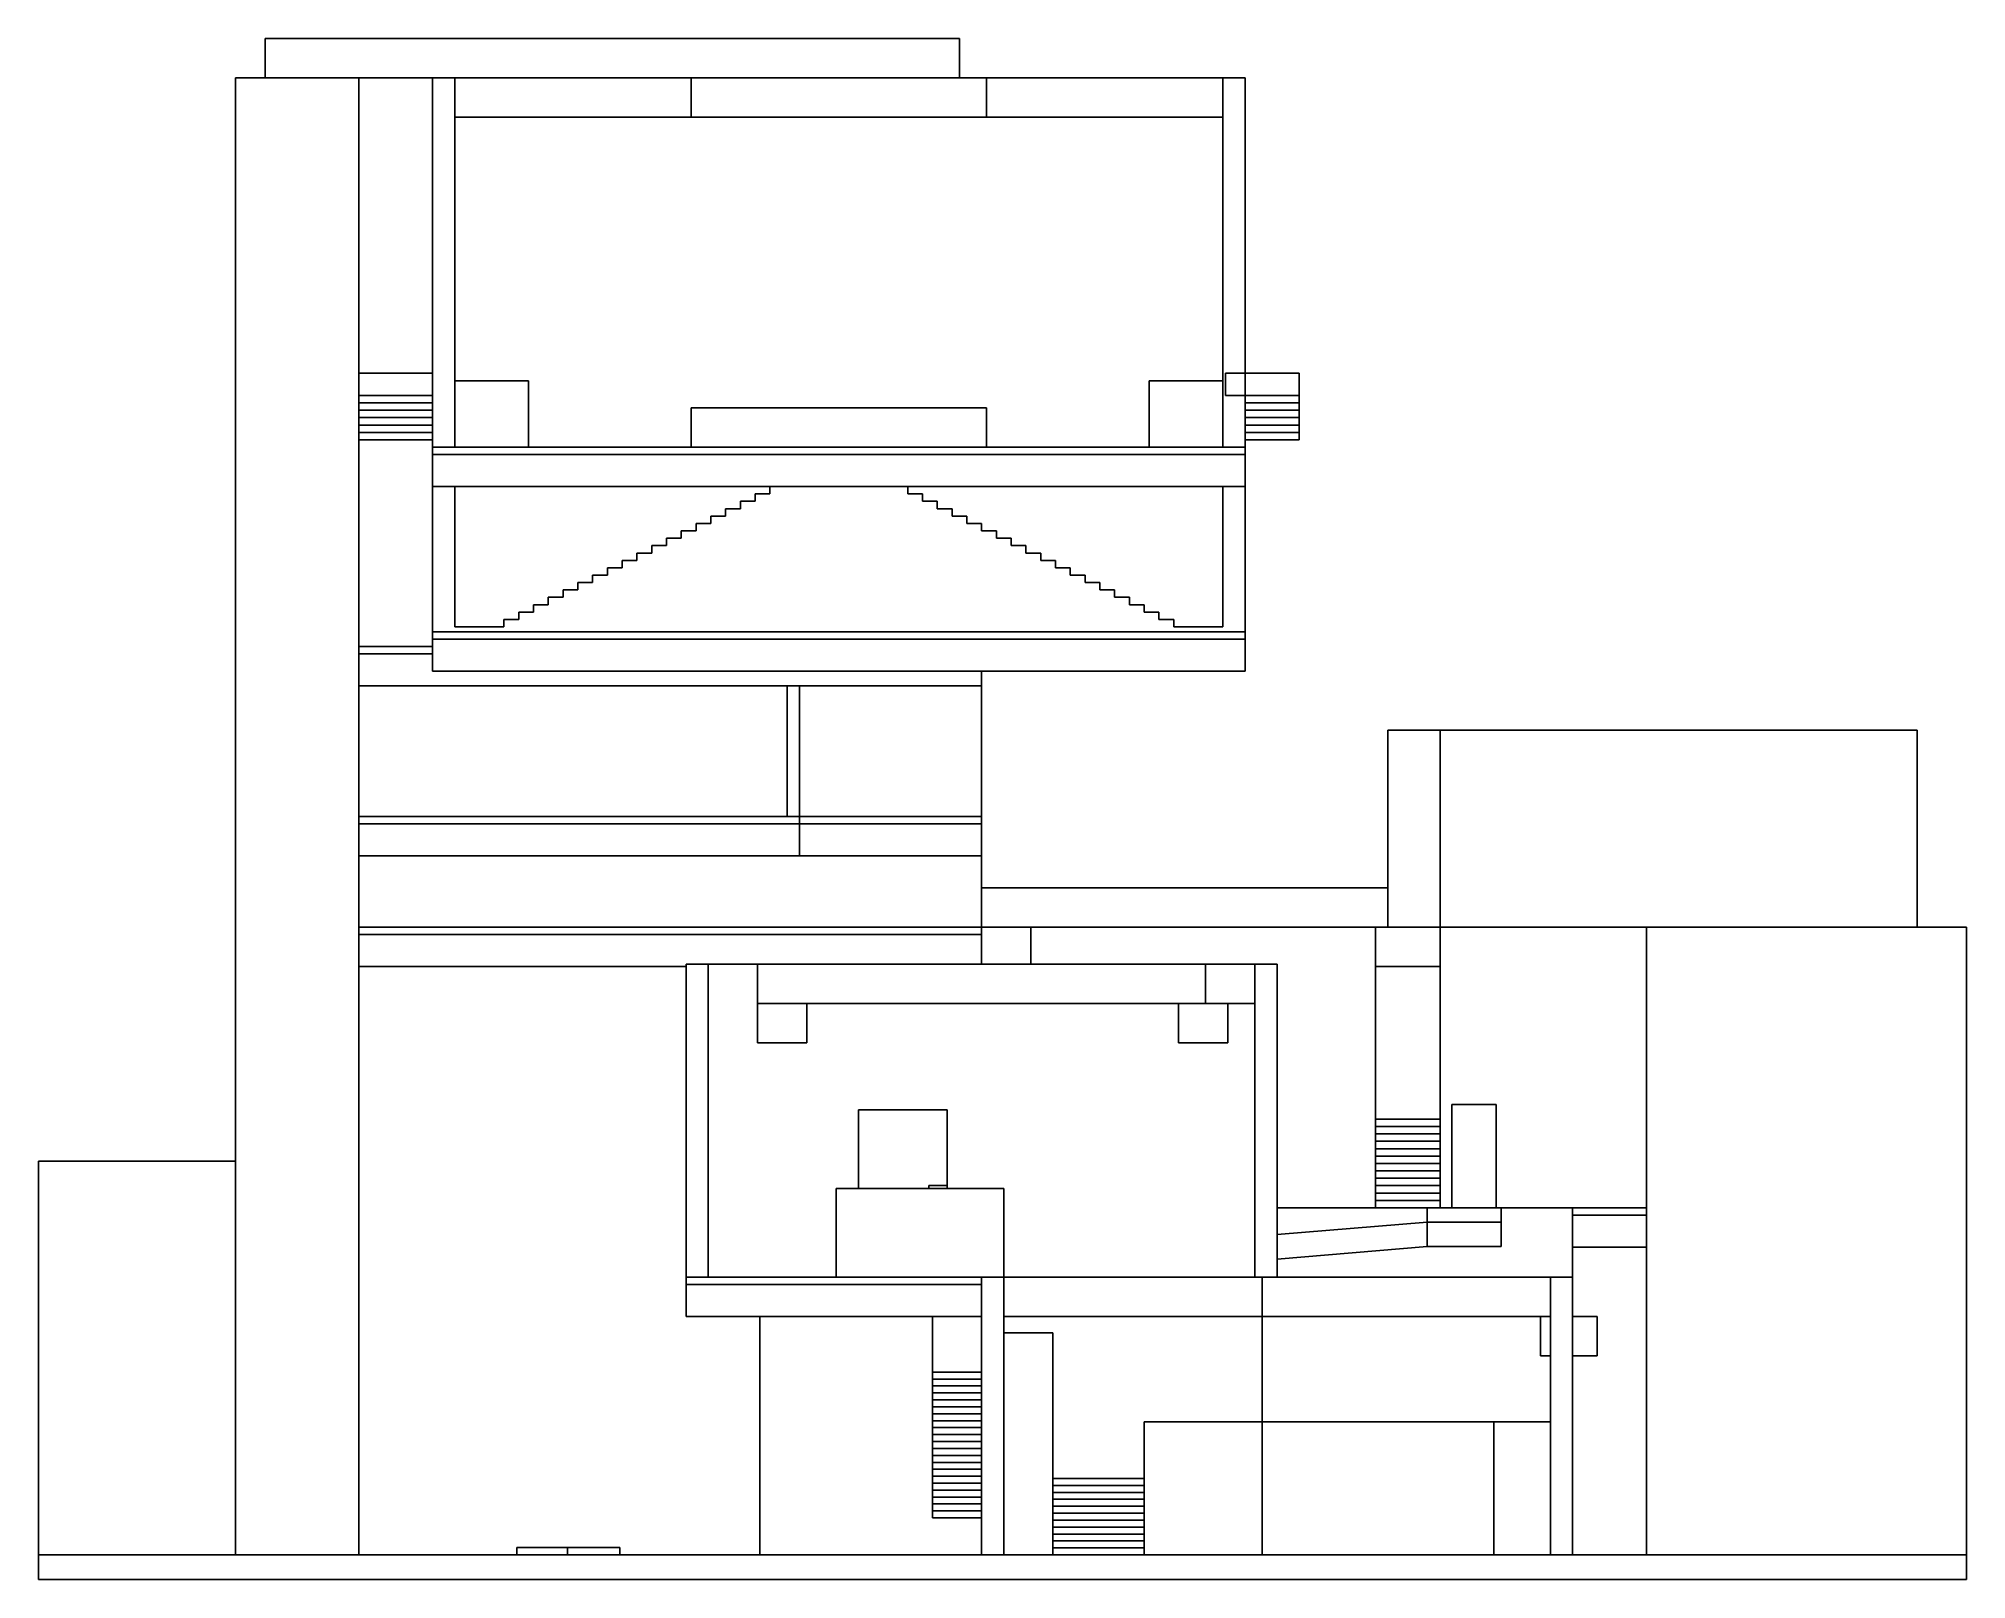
# Model space of a CAD drawing. Extents: x -14412 to 24738, y -15417 to 15883.
import ezdxf

# ---------------------------------------------------------------- set-up
doc = ezdxf.new("R2010")
doc.units = 0
doc.layers.get('0').update_dxf_attribs({"linetype": 'CONTINUOUS'})
doc.layers.add('SECTIONCUTEDGES', color=7, linetype='CONTINUOUS')

msp = doc.modelspace()

# ---------------------------------------------------------------- linework, layer by layer
for p, q in [((-9812, 15883), (4288, 15883)), ((-9812, 15883), (-9812, 15083)), ((4288, 15883), (4288, 15083)), ((-7911, 15083), (-6411, 15083)), ((-1161, 15083), (4288, 15083)), ((4288, 15083), (4839, 15083)), ((-1161, 14283), (4839, 14283)), ((11189, 8633), (11189, 8483)), ((-6411, 8483), (-7911, 8483)), ((-6411, 8333), (-7911, 8333)), ((11189, 8483), (10089, 8483)), ((11189, 8333), (10089, 8333)), ((11189, 8483), (11189, 8333)), ((11189, 8333), (11189, 8183)), ((-6411, 8183), (-7911, 8183)), ((-6411, 8033), (-7911, 8033)), ((-6411, 7883), (-7911, 7883)), ((11189, 8183), (10089, 8183)), ((11189, 8033), (10089, 8033)), ((11189, 7883), (10089, 7883)), ((11189, 8183), (11189, 8033)), ((11189, 8033), (11189, 7883)), ((11189, 7883), (11189, 7733)), ((-6411, 7733), (-7911, 7733)), ((11189, 7733), (10089, 7733)), ((-6411, 6783), (-6411, 3833)), ((-5961, 6783), (-5961, 3933)), ((439, 6633), (439, 6783)), ((3239, 6783), (3239, 6633)), ((9639, 6783), (9639, 3933)), ((10089, 6783), (10089, 3833)), ((-461, 6183), (-461, 6333)), ((-461, 6333), (-161, 6333)), ((-161, 6333), (-161, 6483)), ((-161, 6483), (139, 6483)), ((139, 6483), (139, 6633)), ((139, 6633), (439, 6633)), ((3239, 6633), (3539, 6633)), ((3539, 6633), (3539, 6483)), ((3539, 6483), (3839, 6483)), ((3839, 6483), (3839, 6333)), ((3839, 6333), (4139, 6333)), ((4139, 6333), (4139, 6183)), ((-1361, 5733), (-1361, 5883)), ((-1361, 5883), (-1061, 5883)), ((-1061, 5883), (-1061, 6033)), ((-1061, 6033), (-761, 6033)), ((-761, 6033), (-761, 6183)), ((-761, 6183), (-461, 6183)), ((4139, 6183), (4439, 6183)), ((4439, 6183), (4439, 6033)), ((4439, 6033), (4739, 6033)), ((4739, 6033), (4739, 5883)), ((4739, 5883), (5039, 5883)), ((5039, 5883), (5039, 5733)), ((-1961, 5433), (-1961, 5583)), ((-1961, 5583), (-1661, 5583)), ((-1661, 5583), (-1661, 5733)), ((-1661, 5733), (-1361, 5733)), ((5039, 5733), (5339, 5733)), ((5339, 5733), (5339, 5583)), ((5339, 5583), (5639, 5583)), ((5639, 5583), (5639, 5433)), ((-2861, 4983), (-2861, 5133)), ((-2861, 5133), (-2561, 5133)), ((-2561, 5133), (-2561, 5283)), ((-2561, 5283), (-2261, 5283)), ((-2261, 5283), (-2261, 5433)), ((-2261, 5433), (-1961, 5433)), ((5639, 5433), (5939, 5433)), ((5939, 5433), (5939, 5283)), ((5939, 5283), (6239, 5283)), ((6239, 5283), (6239, 5133)), ((6239, 5133), (6539, 5133)), ((6539, 5133), (6539, 4983)), ((-3461, 4683), (-3461, 4833)), ((-3461, 4833), (-3161, 4833)), ((-3161, 4833), (-3161, 4983)), ((-3161, 4983), (-2861, 4983)), ((6539, 4983), (6839, 4983)), ((6839, 4983), (6839, 4833)), ((6839, 4833), (7139, 4833)), ((7139, 4833), (7139, 4683)), ((-4361, 4233), (-4361, 4383)), ((-4361, 4383), (-4061, 4383)), ((-4061, 4383), (-4061, 4533)), ((-4061, 4533), (-3761, 4533)), ((-3761, 4533), (-3761, 4683)), ((-3761, 4683), (-3461, 4683)), ((7139, 4683), (7439, 4683)), ((7439, 4683), (7439, 4533)), ((7439, 4533), (7739, 4533)), ((7739, 4533), (7739, 4383)), ((7739, 4383), (8039, 4383)), ((8039, 4383), (8039, 4233)), ((-5961, 3933), (-4961, 3933)), ((-4961, 3933), (-4961, 4083)), ((-4961, 4083), (-4661, 4083)), ((-4661, 4083), (-4661, 4233)), ((-4661, 4233), (-4361, 4233)), ((8039, 4233), (8339, 4233)), ((8339, 4233), (8339, 4083)), ((8339, 4083), (8639, 4083)), ((8639, 4083), (8639, 3933)), ((8639, 3933), (9639, 3933)), ((-6411, 3533), (-7911, 3533)), ((10089, 3833), (-6411, 3833)), ((-6411, 3833), (-6411, 3683)), ((10089, 3683), (-6411, 3683)), ((-6411, 3683), (-6411, 3533)), ((-6411, 3533), (-6411, 3383)), ((10089, 3833), (10089, 3683)), ((10089, 3683), (10089, 3033)), ((-6411, 3383), (-7911, 3383)), ((-6411, 3383), (-6411, 3033)), ((4738, 3033), (-6411, 3033)), ((4738, 3033), (4738, 2733)), ((10089, 3033), (4738, 3033)), ((-7911, 2733), (788, 2733)), ((788, 83), (788, 2733)), ((788, 2733), (1038, 2733)), ((1038, 83), (1038, 2733)), ((1038, 2733), (4738, 2733)), ((4738, 2733), (4738, 83)), ((12988, 1833), (14050, 1833)), ((12988, -1367), (12988, 1833)), ((14050, -2167), (14050, 1833)), ((14050, 1833), (23738, 1833)), ((23738, -2167), (23738, 1833)), ((788, 83), (-7911, 83)), ((788, 83), (1038, 83)), ((1038, 83), (4738, 83)), ((1038, 83), (1038, -67)), ((4738, 83), (4738, -67)), ((1038, -67), (-7911, -67)), ((1038, -67), (1038, -717)), ((4738, -67), (1038, -67)), ((4738, -67), (4738, -717)), ((1038, -717), (-7911, -717)), ((4738, -717), (1038, -717)), ((4738, -717), (4738, -1367)), ((4738, -1367), (12988, -1367)), ((4738, -1367), (4738, -2167)), ((12988, -1367), (12988, -2167)), ((4738, -2167), (-7911, -2167)), ((4738, -2317), (-7911, -2317)), ((5738, -2167), (4738, -2167)), ((4738, -2167), (4738, -2317)), ((4738, -2917), (4738, -2317)), ((5738, -2167), (12738, -2167)), ((5738, -2917), (5738, -2167)), ((12738, -2167), (12988, -2167)), ((12738, -2967), (12738, -2167)), ((14050, -2167), (12988, -2167)), ((14050, -2167), (14050, -2967)), ((14050, -2167), (18238, -2167)), ((18238, -2167), (23738, -2167)), ((18238, -2167), (18238, -7867)), ((23738, -2167), (24738, -2167)), ((24738, -14917), (24738, -2167)), ((-7911, -2967), (-1262, -2967)), ((188, -2917), (-812, -2917)), ((9288, -2917), (10288, -2917)), ((12738, -6067), (12738, -2967)), ((12738, -2967), (14050, -2967)), ((14050, -2967), (14050, -6067)), ((9738, -3717), (10288, -3717)), ((14288, -7867), (14288, -5767)), ((14288, -5767), (15188, -5767)), ((15188, -5767), (15188, -7867)), ((2238, -7477), (2238, -5877)), ((2238, -5877), (4038, -5877)), ((4038, -5877), (4038, -7417)), ((14050, -6067), (12738, -6067)), ((12738, -6217), (12738, -6067)), ((14050, -6217), (12738, -6217)), ((12738, -6367), (12738, -6217)), ((14050, -6067), (14050, -6217)), ((14050, -6217), (14050, -6367)), ((12738, -6367), (14050, -6367)), ((12738, -6517), (12738, -6367)), ((14050, -6517), (12738, -6517)), ((12738, -6667), (12738, -6517)), ((14050, -6517), (14050, -6367)), ((14050, -6667), (14050, -6517)), ((14050, -6667), (12738, -6667)), ((12738, -6817), (12738, -6667)), ((12738, -6817), (14050, -6817)), ((12738, -6967), (12738, -6817)), ((12738, -6967), (14050, -6967)), ((12738, -7117), (12738, -6967)), ((14050, -6817), (14050, -6667)), ((14050, -6967), (14050, -6817)), ((14050, -7117), (14050, -6967)), ((3668, -7477), (3668, -7417)), ((3668, -7417), (4038, -7417)), ((4038, -7417), (4038, -7477)), ((12738, -7267), (12738, -7117)), ((12738, -7117), (14050, -7117)), ((12738, -7417), (12738, -7267)), ((12738, -7267), (14050, -7267)), ((12738, -7567), (12738, -7417)), ((12738, -7417), (14050, -7417)), ((14050, -7267), (14050, -7117)), ((14050, -7417), (14050, -7267)), ((14050, -7567), (14050, -7417)), ((1788, -9277), (1788, -7477)), ((1788, -7477), (2238, -7477)), ((2238, -7477), (3668, -7477)), ((3668, -7477), (4038, -7477)), ((4038, -7477), (5188, -7477)), ((5188, -9277), (5188, -7477)), ((12738, -7717), (12738, -7567)), ((14050, -7567), (12738, -7567)), ((12738, -7717), (14050, -7717)), ((12738, -7867), (12738, -7717)), ((14050, -7717), (14050, -7567)), ((14050, -7867), (14050, -7717)), ((10738, -7867), (12738, -7867)), ((10738, -8413), (13788, -8157)), ((13788, -7867), (12738, -7867)), ((13788, -8157), (13788, -7867)), ((13788, -7867), (14050, -7867)), ((13788, -8157), (15288, -8157)), ((13788, -8657), (13788, -8157)), ((14050, -7867), (14288, -7867)), ((14288, -7867), (15188, -7867)), ((15188, -7867), (15288, -7867)), ((15288, -8157), (15288, -7867)), ((15288, -7867), (16738, -7867)), ((15288, -8657), (15288, -8157)), ((16738, -7867), (18238, -7867)), ((16738, -7867), (16738, -8017)), ((16738, -8017), (18238, -8017)), ((16738, -8017), (16738, -8667)), ((18238, -7867), (18238, -8017)), ((18238, -8017), (18238, -8667)), ((10738, -8913), (13788, -8657)), ((15288, -8657), (13788, -8657)), ((16738, -8667), (18238, -8667)), ((16738, -8667), (16738, -9277)), ((18238, -8667), (18238, -14917)), ((10288, -9277), (5188, -9277)), ((238, -14917), (238, -10077)), ((10438, -10077), (5188, -10077)), ((10438, -10077), (10438, -12217)), ((16088, -10077), (16088, -10877)), ((17238, -10077), (16738, -10077)), ((17238, -10077), (17238, -10877)), ((16088, -10877), (16288, -10877)), ((16738, -10877), (17238, -10877)), ((3738, -11346), (3738, -11205)), ((3738, -11487), (3738, -11346)), ((4738, -11346), (3738, -11346)), ((4738, -11487), (3738, -11487)), ((3738, -11628), (3738, -11487)), ((3738, -11769), (3738, -11628)), ((4738, -11628), (3738, -11628)), ((3738, -11910), (3738, -11769)), ((4738, -11769), (3738, -11769)), ((3738, -12051), (3738, -11910)), ((4738, -11910), (3738, -11910)), ((3738, -12192), (3738, -12051)), ((4738, -12051), (3738, -12051)), ((3738, -12333), (3738, -12192)), ((4738, -12192), (3738, -12192)), ((3738, -12474), (3738, -12333)), ((4738, -12333), (3738, -12333)), ((3738, -12615), (3738, -12474)), ((4738, -12474), (3738, -12474)), ((10438, -12217), (8038, -12217)), ((8038, -13366), (8038, -12217)), ((10438, -12217), (15138, -12217)), ((10438, -14917), (10438, -12217)), ((15138, -12217), (16288, -12217)), ((15138, -12217), (15138, -14917)), ((3738, -12756), (3738, -12615)), ((4738, -12615), (3738, -12615)), ((3738, -12897), (3738, -12756)), ((4738, -12756), (3738, -12756)), ((3738, -13038), (3738, -12897)), ((4738, -12897), (3738, -12897)), ((3738, -13179), (3738, -13038)), ((4738, -13038), (3738, -13038)), ((3738, -13320), (3738, -13179)), ((4738, -13179), (3738, -13179)), ((3738, -13461), (3738, -13320)), ((4738, -13320), (3738, -13320)), ((3738, -13602), (3738, -13461)), ((4738, -13461), (3738, -13461)), ((3738, -13743), (3738, -13602)), ((4738, -13602), (3738, -13602)), ((6188, -13366), (8038, -13366)), ((6188, -13507), (8038, -13507)), ((6188, -13648), (8038, -13648)), ((8038, -13507), (8038, -13366)), ((8038, -13648), (8038, -13507)), ((8038, -13789), (8038, -13648)), ((3738, -13884), (3738, -13743)), ((4738, -13743), (3738, -13743)), ((3738, -14025), (3738, -13884)), ((4738, -13884), (3738, -13884)), ((3738, -14025), (3738, -14166)), ((4738, -14025), (3738, -14025)), ((8038, -13789), (6188, -13789)), ((6188, -13930), (8038, -13930)), ((6188, -14071), (8038, -14071)), ((8038, -13930), (8038, -13789)), ((8038, -14071), (8038, -13930)), ((8038, -14212), (8038, -14071)), ((3738, -14166), (4738, -14166)), ((6188, -14212), (8038, -14212)), ((6188, -14353), (8038, -14353)), ((8038, -14353), (8038, -14212)), ((8038, -14494), (8038, -14353)), ((-4698, -14917), (-4698, -14771)), ((-3672, -14771), (-4698, -14771)), ((-3672, -14917), (-3672, -14771)), ((-3672, -14771), (-2606, -14771)), ((-2606, -14917), (-2606, -14771)), ((6188, -14494), (8038, -14494)), ((6188, -14635), (8038, -14635)), ((6188, -14776), (8038, -14776)), ((8038, -14635), (8038, -14494)), ((8038, -14776), (8038, -14635)), ((8038, -14917), (8038, -14776))]:
    msp.add_line(p, q)
at = {"layer": 'SECTIONCUTEDGES'}
for p, q in [((-10412, 15083), (-10412, -6917)), ((-10412, 15083), (-9812, 15083)), ((-7911, 15083), (-9812, 15083)), ((-7911, 9083), (-7911, 15083)), ((-6411, 15083), (-6411, 9083)), ((-5961, 15083), (-6411, 15083)), ((-5961, 15083), (-5961, 14283)), ((-1161, 15083), (-5961, 15083)), ((-1161, 14283), (-1161, 15083)), ((4839, 15083), (4839, 14283)), ((9639, 15083), (4839, 15083)), ((10089, 15083), (9639, 15083)), ((9639, 14283), (9639, 15083)), ((10089, 9083), (10089, 15083)), ((-5961, 14283), (-1161, 14283)), ((-5961, 8933), (-5961, 14283)), ((4839, 14283), (9639, 14283)), ((9639, 14283), (9639, 8933)), ((-6411, 9083), (-7911, 9083)), ((-7911, 9083), (-7911, 8633)), ((-6411, 8633), (-6411, 9083)), ((9689, 9083), (9689, 8633)), ((10089, 9083), (9689, 9083)), ((11189, 9083), (10089, 9083)), ((10089, 8633), (10089, 9083)), ((11189, 8633), (11189, 9083)), ((-7911, 8483), (-7911, 8633)), ((-7911, 8633), (-6411, 8633)), ((-6411, 8633), (-6411, 8483)), ((-4461, 8933), (-5961, 8933)), ((-5961, 8933), (-5961, 7583)), ((-4461, 8933), (-4461, 7583)), ((9639, 8933), (8139, 8933)), ((8139, 8933), (8139, 7583)), ((9639, 7583), (9639, 8933)), ((9689, 8633), (10089, 8633)), ((10089, 8633), (11189, 8633)), ((10089, 8483), (10089, 8633)), ((-7911, 8333), (-7911, 8483)), ((-7911, 8183), (-7911, 8333)), ((-6411, 8483), (-6411, 8333)), ((-6411, 8333), (-6411, 8183)), ((-1161, 8383), (-1161, 7583)), ((4839, 8383), (-1161, 8383)), ((4839, 7583), (4839, 8383)), ((10089, 8333), (10089, 8483)), ((10089, 8183), (10089, 8333)), ((-7911, 8033), (-7911, 8183)), ((-7911, 7883), (-7911, 8033)), ((-7911, 7733), (-7911, 7883)), ((-6411, 8183), (-6411, 8033)), ((-6411, 8033), (-6411, 7883)), ((-6411, 7883), (-6411, 7733)), ((10089, 8033), (10089, 8183)), ((10089, 7883), (10089, 8033)), ((10089, 7733), (10089, 7883)), ((-7911, 3533), (-7911, 7733)), ((-6411, 7733), (-6411, 7583)), ((-6411, 7583), (-6411, 7433)), ((-6411, 7583), (-5961, 7583)), ((-5961, 7583), (-4461, 7583)), ((-1161, 7583), (-4461, 7583)), ((-1161, 7583), (4839, 7583)), ((8139, 7583), (4839, 7583)), ((8139, 7583), (9639, 7583)), ((9639, 7583), (10089, 7583)), ((10089, 7583), (10089, 7733)), ((10089, 7433), (10089, 7583)), ((-6411, 7433), (-6411, 6783)), ((-6411, 7433), (10089, 7433)), ((10089, 6783), (10089, 7433)), ((-6411, 6783), (-5961, 6783)), ((-5961, 6783), (439, 6783)), ((439, 6783), (3239, 6783)), ((3239, 6783), (9639, 6783)), ((9639, 6783), (10089, 6783)), ((-7911, 3383), (-7911, 3533)), ((-7911, 2733), (-7911, 3383)), ((-7911, 83), (-7911, 2733)), ((-7911, -67), (-7911, 83)), ((-7911, -717), (-7911, -67)), ((-7911, -2167), (-7911, -717)), ((-7911, -2317), (-7911, -2167)), ((-7911, -2967), (-7911, -2317)), ((-7911, -14917), (-7911, -2967)), ((-812, -2917), (-1262, -2917)), ((-1262, -2917), (-1262, -2967)), ((-1262, -2967), (-1262, -9277)), ((-812, -9277), (-812, -2917)), ((188, -2917), (188, -3717)), ((4738, -2917), (188, -2917)), ((5738, -2917), (4738, -2917)), ((9288, -2917), (5738, -2917)), ((9288, -3717), (9288, -2917)), ((10288, -2917), (10288, -3717)), ((10738, -2917), (10288, -2917)), ((10738, -7867), (10738, -2917)), ((188, -3717), (188, -4517)), ((1188, -3717), (188, -3717)), ((1188, -3717), (8738, -3717)), ((1188, -4517), (1188, -3717)), ((8738, -3717), (8738, -4517)), ((9288, -3717), (8738, -3717)), ((9738, -3717), (9288, -3717)), ((9738, -4517), (9738, -3717)), ((10288, -3717), (10288, -9277)), ((188, -4517), (1188, -4517)), ((8738, -4517), (9738, -4517)), ((-10412, -6917), (-14412, -6917)), ((-14412, -6917), (-14412, -14917)), ((-10412, -14917), (-10412, -6917)), ((10738, -8413), (10738, -7867)), ((10738, -8913), (10738, -8413)), ((10738, -9277), (10738, -8913)), ((-1262, -9277), (-812, -9277)), ((-1262, -9277), (-1262, -9427)), ((1788, -9277), (-812, -9277)), ((4738, -9277), (1788, -9277)), ((5188, -9277), (4738, -9277)), ((4738, -9427), (4738, -9277)), ((5188, -10077), (5188, -9277)), ((10288, -9277), (10438, -9277)), ((10438, -9277), (10438, -10077)), ((10738, -9277), (10438, -9277)), ((16288, -9277), (10738, -9277)), ((16738, -9277), (16288, -9277)), ((16288, -10077), (16288, -9277)), ((16738, -10077), (16738, -9277)), ((4738, -9427), (-1262, -9427)), ((-1262, -9427), (-1262, -10077)), ((4738, -10077), (4738, -9427)), ((-1262, -10077), (238, -10077)), ((238, -10077), (3738, -10077)), ((3738, -10077), (3738, -11205)), ((4738, -10077), (3738, -10077)), ((4738, -11205), (4738, -10077)), ((5188, -10405), (5188, -10077)), ((10438, -10077), (15138, -10077)), ((15138, -10077), (16088, -10077)), ((16088, -10077), (16288, -10077)), ((16288, -10077), (16288, -10877)), ((16738, -10877), (16738, -10077)), ((6188, -10405), (5188, -10405)), ((5188, -10405), (5188, -14917)), ((6188, -10405), (6188, -13225)), ((16288, -10877), (16288, -12217)), ((16738, -14917), (16738, -10877)), ((3738, -11205), (4738, -11205)), ((4738, -11205), (4738, -11346)), ((4738, -11346), (4738, -11487)), ((4738, -11487), (4738, -11628)), ((4738, -11628), (4738, -11769)), ((4738, -11769), (4738, -11910)), ((4738, -11910), (4738, -12051)), ((4738, -12051), (4738, -12192)), ((4738, -12192), (4738, -12333)), ((4738, -12333), (4738, -12474)), ((4738, -12474), (4738, -12615)), ((16288, -12217), (16288, -14917)), ((4738, -12615), (4738, -12756)), ((4738, -12756), (4738, -12897)), ((4738, -12897), (4738, -13038)), ((4738, -13038), (4738, -13179)), ((4738, -13179), (4738, -13320)), ((6188, -13366), (6188, -13225)), ((4738, -13320), (4738, -13461)), ((4738, -13461), (4738, -13602)), ((4738, -13602), (4738, -13743)), ((6188, -13507), (6188, -13366)), ((6188, -13648), (6188, -13507)), ((6188, -13789), (6188, -13648)), ((4738, -13743), (4738, -13884)), ((4738, -13884), (4738, -14025)), ((4738, -14025), (4738, -14166)), ((6188, -13930), (6188, -13789)), ((6188, -14071), (6188, -13930)), ((6188, -14212), (6188, -14071)), ((4738, -14166), (4738, -14917)), ((6188, -14353), (6188, -14212)), ((6188, -14494), (6188, -14353)), ((6188, -14635), (6188, -14494)), ((6188, -14776), (6188, -14635)), ((6188, -14917), (6188, -14776)), ((-14412, -14917), (-14412, -15417)), ((-14412, -14917), (-10412, -14917)), ((-10412, -14917), (-7911, -14917)), ((-4698, -14917), (-7911, -14917)), ((-3672, -14917), (-4698, -14917)), ((-2606, -14917), (-3672, -14917)), ((238, -14917), (-2606, -14917)), ((4738, -14917), (238, -14917)), ((4738, -14917), (5188, -14917)), ((5188, -14917), (6188, -14917)), ((8038, -14917), (6188, -14917)), ((10438, -14917), (8038, -14917)), ((15138, -14917), (10438, -14917)), ((16288, -14917), (15138, -14917)), ((16288, -14917), (16738, -14917)), ((18238, -14917), (16738, -14917)), ((24738, -14917), (18238, -14917)), ((24738, -15417), (24738, -14917)), ((-14412, -15417), (24738, -15417))]:
    msp.add_line(p, q, dxfattribs=at)

doc.saveas('drawing.dxf')
